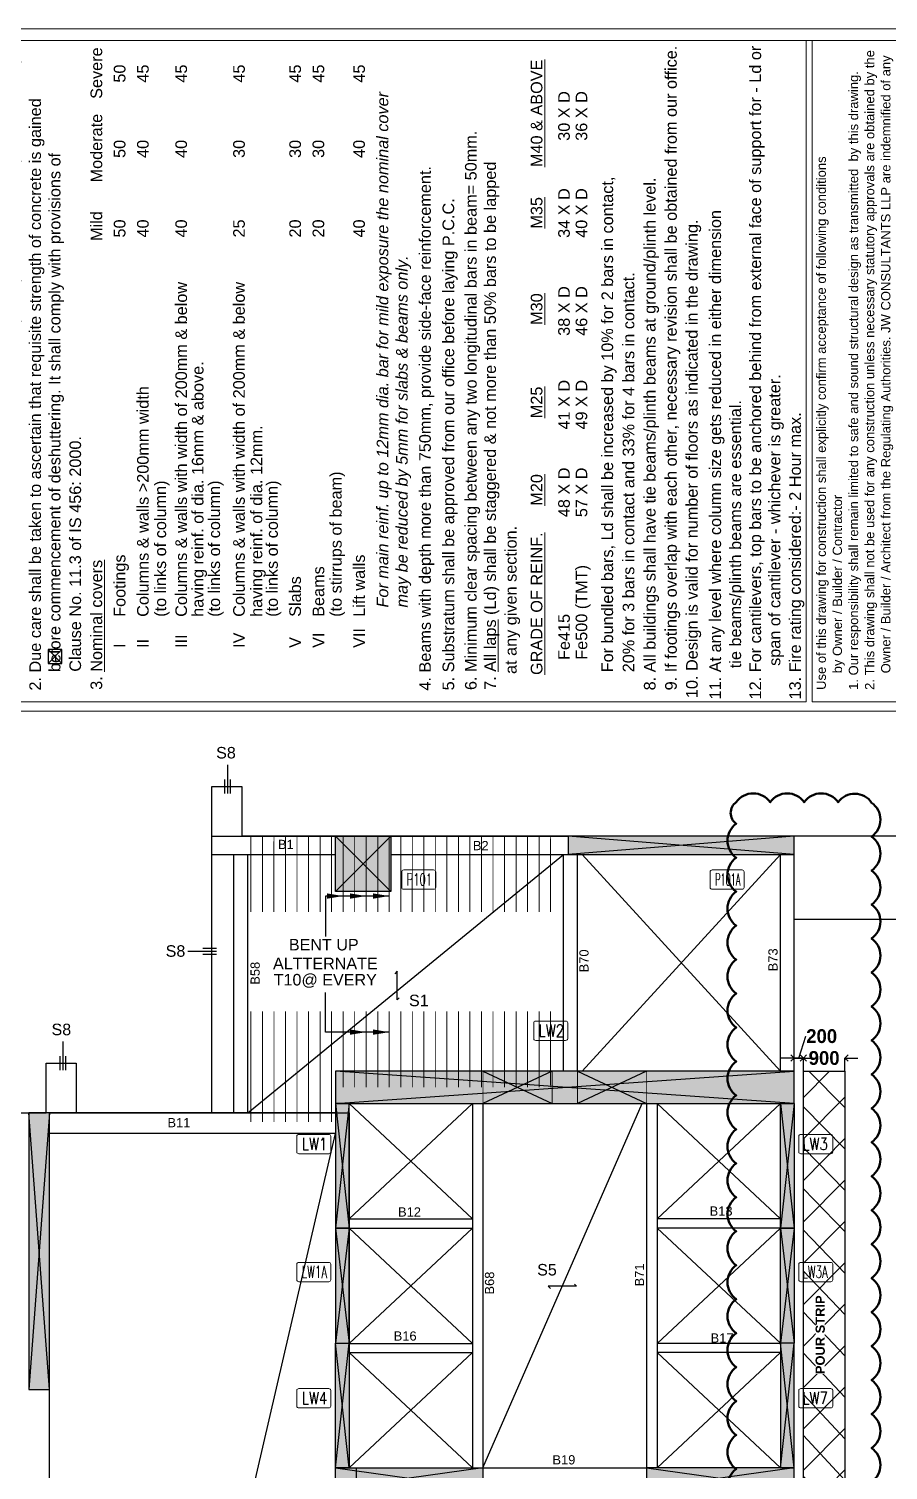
# Model space of a CAD drawing. Header units: millimetres. Extents: x 4072749 to 4289992, y -2929799 to -2870333.
# Drawn here: x 4147389 to 4166027, y -2901649 to -2870398 of the extents above; entities that cross this region are included whole.
import ezdxf
from ezdxf.enums import TextEntityAlignment as Align

# ---------------------------------------------------------------- set-up
doc = ezdxf.new("R2010")
doc.units = ezdxf.units.MM
doc.header["$MEASUREMENT"] = 0
doc.header["$PDMODE"] = 3
doc.layers.get('DEFPOINTS').update_dxf_attribs({"lineweight": 5})
for name, color, linetype in [('JW_  BAR', 221, 'Continuous'), ('JW_  BEAM', 4, 'Continuous'), ('JW_  COL', 221, 'Continuous'), ('JW_  COLFILL', 25, 'Continuous'), ('JW_  DUCT', 41, 'Continuous'), ('JW_  SLAB', 3, 'Continuous'), ('JW_  SLAB MARK', 3, 'Continuous'), ('JW_  SLAB NO', 1, 'Continuous'), ('JW_ BEAM NO', 42, 'Continuous'), ('JW_ SLAB MARK', 3, 'Continuous'), ('PT BAND BEAM NO', 7, 'Continuous'), ('STR PT SLAB BOT MESH', 7, 'Continuous')]:
    doc.layers.add(name, color=color, linetype=linetype)
for name, color, linetype, lineweight in [('JW_  TEMPLATE', 7, 'Continuous', 0), ('JW_ CNO', 255, 'Continuous', 0), ('POUR STRIP', 226, 'Continuous', 30), ('PT BEAM', 190, 'Continuous', 5), ('PT TOP EXT STEEL DIM Y DIR', 7, 'Continuous', 5)]:
    doc.layers.add(name, color=color, linetype=linetype, lineweight=lineweight)
doc.styles.add('ITA', font='simplex.shx')
doc.styles.add('new1', font='micross.ttf', dxfattribs={"height": 200})
doc.styles.add('new3', font='micross.ttf', dxfattribs={"height": 500})
doc.styles.add('NEWIL', font='GOTHICB.TTF', dxfattribs={"height": 300})
doc.styles.add('SC-BBS1', font='sanss___.ttf')
doc.styles.add('service block$0$_ACM-ROMANS', font='simplex.shx', dxfattribs={"width": 0.85})
doc.dimstyles.new('NEWIL', dxfattribs={"dimtxt": 300, "dimasz": 140, "dimexe": 0.1, "dimexo": 0.001, "dimgap": 0.02, "dimtad": 0, "dimdec": 0, "dimzin": 3, "dimdsep": 46, "dimtxsty": 'NEWIL', "dimblk": 'OPEN90', "dimcen": 0, "dimclrd": 256, "dimclrt": 256, "dimadec": 0, "dimazin": 0, "dimtfac": 1, "dimtdec": 0, "dimtofl": 0, "dimtmove": 0, "dimatfit": 3, "dimldrblk": 'OPEN90', "dimfxl": 1, "dimtolj": 1, "dimtzin": 0, "dimlwd": 25, "dimarcsym": 1})
doc.dimstyles.get("Standard").update_dxf_attribs({"dimtxt": 400, "dimasz": 350, "dimexe": 80, "dimexo": 70, "dimgap": 0.09, "dimtad": 0, "dimdec": 0, "dimzin": 0, "dimdsep": 46, "dimtxsty": 'service block$0$_ACM-ROMANS', "dimcen": 0.09, "dimclrd": 252, "dimclre": 252, "dimclrt": 7, "dimadec": 0, "dimazin": 0, "dimtfac": 1, "dimtdec": 0, "dimtofl": 0, "dimtmove": 0, "dimatfit": 3, "dimfxl": 1, "dimtolj": 1, "dimtzin": 0, "dimarcsym": 0})

# ---------------------------------------------------------------- blocks, each defined once
blk = doc.blocks.new('A$C7AA324D1')
at = {"layer": 'JW_ SLAB MARK'}
for p, q in [((378.12562139894, 0), (-1178.484409792756, 0)), ((378.12562139894, 164.5394158016715), (-373.4778657432472, 164.5394158016715)), ((378.12562139894, -149.5278345884871), (-373.4778657432472, -149.5278345884871))]:
    blk.add_line(p, q, dxfattribs=at)
blk = doc.blocks.new('A$C100E1CEC')
at = {"layer": 'JW_  SLAB MARK'}
blk.add_lwpolyline([(62.1073909047991, -374.8061130348359), (0, -443.0889057548482), (0, 443.0889057549649), (-76.91572563932277, 365.506074011093)], dxfattribs=at)
blk = doc.blocks.new('TT5')
at = {"layer": 'JW_  TEMPLATE'}
for p, q in [((170477.0086692404, -209299.752087085), (184819.2304762499, -209299.752087085)), ((170477.0086692404, -210304.3733448675), (170477.0086692404, -209299.752087085)), ((170477.0086692385, -209299.752087085), (184819.2304762478, -209299.752087085)), ((170477.0086692404, -227467.0021386966), (184819.2304762499, -227467.0021386966)), ((170477.0086692404, -235548.9257169423), (184819.2304762499, -235548.9257169423))]:
    blk.add_line(p, q, dxfattribs=at)
for points in [[(170477.0086692404, -209299.752087085), (184819.2304762499, -209299.752087085), (184819.2304762499, -227467.0021386966), (170477.0086692404, -227467.0021386966)], [(170477.0086692404, -227592.926390253), (184819.2304762499, -227592.926390253), (184819.2304762499, -235396.6905682669), (170477.0086692404, -235396.6905682669)]]:
    blk.add_lwpolyline(points, close=True, dxfattribs=at)
at = {"layer": 'JW_  TEMPLATE', "ltscale": 0.5}
for s, height, style, p in [('%%UNOTES:', 378.2052089890955, 'new3', (171272.9411712277, -209800.1513517004)), ('1. Basic reference code:-IS456:2000, IS1893:2002(Part1), IS13920:1993(Reaffirm2002)', 252.1368059927563, 'new1', (170721.028370105, -210365.6844534104)), ('2. Due care shall be taken to ascertain that requisite strength of concrete is gained ', 252.1368059927563, 'new1', (170721.028370105, -210868.1508545595)), ('before commencement of deshuttering. It shall comply with provisions of ', 252.1368059927563, 'new1', (171123.54702185, -211290.6280778241)), ('Clause No. 11.3 of IS 456: 2000.', 252.1368059927563, 'new1', (171129.8602955351, -211737.9810241176)), ('3. %%UNominal covers', 252.1368059927563, 'new1', (170737.471461565, -212195.9743544407)), ('Mild', 252.1368059927563, 'new1', (180469.4693536102, -212195.9743544407)), ('Moderate', 252.1368059927563, 'new1', (181738.4578268426, -212195.9743544407)), ('Severe', 252.1368059927563, 'new1', (183550.7330789417, -212195.9743544407)), ('I', 252.1368059927563, 'new1', (171646.7288506869, -212700.247966425)), ('Footings', 252.1368059927563, 'new1', (172320.2925171678, -212700.247966425)), ('50', 252.1368059927563, 'new1', (180544.4149000757, -212700.247966425)), ('50', 252.1368059927563, 'new1', (182269.7180219065, -212700.247966425)), ('50', 252.1368059927563, 'new1', (183902.661152709, -212700.247966425)), ('II', 252.1368059927563, 'new1', (171646.7288506869, -213204.5215784116)), ('Columns & walls >200mm width', 252.1368059927563, 'new1', (172320.2925171678, -213204.5215784116)), ('40', 252.1368059927563, 'new1', (180544.4149000757, -213204.5215784116)), ('40', 252.1368059927563, 'new1', (182269.7180219065, -213204.5215784116)), ('45', 252.1368059927563, 'new1', (183902.661152709, -213204.5215784116)), ('(to links of column)', 252.1368059927563, 'new1', (172320.2925171678, -213582.7267873998)), ('III', 252.1368059927563, 'new1', (171646.7288506869, -214035.4867485845)), ('Columns & walls with width of 200mm & below', 252.1368059927563, 'new1', (172320.2925171678, -214035.4867485845)), ('40', 252.1368059927563, 'new1', (180544.4149000757, -214035.4867485845)), ('40', 252.1368059927563, 'new1', (182269.7180219065, -214035.4867485845)), ('45', 252.1368059927563, 'new1', (183902.661152709, -214035.4867485845)), ('having reinf. of dia. 16mm & above.', 252.1368059927563, 'new1', (172320.2925171678, -214393.3280555172)), ('(to links of column)', 252.1368059927563, 'new1', (172320.2925171678, -214752.0636464514)), ('IV', 252.1368059927563, 'new1', (171646.7288506869, -215289.1970346612)), ('Columns & walls with width of 200mm & below', 252.1368059927563, 'new1', (172320.2925171678, -215289.1970346612)), ('25', 252.1368059927563, 'new1', (180544.4149000757, -215289.1970346612)), ('30', 252.1368059927563, 'new1', (182269.7180219065, -215289.1970346612)), ('45', 252.1368059927563, 'new1', (183902.661152709, -215289.1970346612)), ('having reinf. of dia. 12mm.', 252.1368059927563, 'new1', (172320.2925171678, -215667.4022436499)), ('(to links of column)', 252.1368059927563, 'new1', (172320.2925171678, -216005.7739325282)), ('V', 252.1368059927563, 'new1', (171646.7288506869, -216507.122343886)), ('Slabs', 252.1368059927563, 'new1', (172320.2925171678, -216507.122343886)), ('20', 252.1368059927563, 'new1', (180544.4149000757, -216507.122343886)), ('30', 252.1368059927563, 'new1', (182269.7180219065, -216507.122343886)), ('45', 252.1368059927563, 'new1', (183902.661152709, -216507.122343886)), ('VI', 252.1368059927563, 'new1', (171646.7288506869, -217011.3959558722)), ('Beams', 252.1368059927563, 'new1', (172320.2925171678, -217011.3959558722)), ('20', 252.1368059927563, 'new1', (180544.4149000757, -217011.3959558722)), ('30', 252.1368059927563, 'new1', (182269.7180219065, -217011.3959558722)), ('45', 252.1368059927563, 'new1', (183902.661152709, -217011.3959558722)), ('(to stirrups of beam)', 252.1368059927563, 'new1', (172320.2925171678, -217389.6011648611)), ('VII', 252.1368059927563, 'new1', (171646.7288506869, -217893.8747768472)), ('Lift walls', 252.1368059927563, 'new1', (172320.2925171678, -217893.8747768472)), ('40', 252.1368059927563, 'new1', (180544.4149000757, -217893.8747768472)), ('40', 252.1368059927563, 'new1', (182269.7180219065, -217893.8747768472)), ('45', 252.1368059927563, 'new1', (183902.661152709, -217893.8747768472)), ('4. Beams with depth more than 750mm, provide side-face reinforcement. ', 252.1368059927563, 'new1', (170721.028370105, -219324.0393566499)), (' 5. Substratum shall be approved from our office before laying P.C.C.', 252.1368059927563, 'new1', (170627.9943404403, -219830.5899632757)), (' 6. Minimum clear spacing between any two longitudinal bars in beam= 50mm.', 252.1368059927563, 'new1', (170635.0692042627, -220317.171240919)), ('7. %%UAll laps%%U (Ld) shall be staggered & not more than 50%%% bars to be lapped ', 252.1368059927564, 'new1', (170736.6675354592, -220736.6370737986)), ('at any given section.', 252.1368059927564, 'new1', (171080.7798106177, -221184.6682291679)), ('%%UGRADE OF REINF.', 252.1368059869661, 'new1', (171059.5876857981, -221744.113147182)), ('%%UM20', 252.1368059869661, 'new1', (174729.4115498597, -221744.113147182)), ('%%UM25', 252.1368059869656, 'new1', (176626.8361305909, -221744.113147182)), ('%%UM30', 252.1368059869574, 'new1', (178649.5498607704, -221744.113147182)), ('%%UM35', 252.1368059869577, 'new1', (180736.7200583115, -221744.113147182)), ('%%UM40 & ABOVE', 252.1368059869577, 'new1', (182072.5458542882, -221744.113147182)), ('Fe415', 252.1368059869562, 'new1', (171384.8133055622, -222338.6334831465)), ('48 X D', 252.1368059869622, 'new1', (174480.8813685272, -222338.6334831465)), ('41 X D', 252.1368059869566, 'new1', (176381.1403440614, -222338.6334831465)), ('38 X D', 252.1368059869574, 'new1', (178412.9681202984, -222338.6334831465)), ('34 X D', 252.1368059927563, 'new1', (180537.0162572432, -222338.6334831465)), ('30 X D', 252.1368059927563, 'new1', (182641.4920414456, -222338.6334831465)), ('Fe500 (TMT)', 252.1368059869562, 'new1', (171389.5776822148, -222716.9931722289)), ('57 X D', 252.1368059869622, 'new1', (174480.8813685272, -222716.9931722289)), ('49 X D', 252.1368059869566, 'new1', (176381.1403440614, -222716.9931722289)), ('46 X D', 252.1368059869574, 'new1', (178412.9681202984, -222716.9931722289)), ('40 X D', 252.1368059869608, 'new1', (180537.0162572432, -222716.9931722289)), ('36 X D', 252.1368059869608, 'new1', (182641.4920414456, -222716.9931722289)), ('    For bundled bars, Ld shall be increased by 10%%% for 2 bars in contact, ', 252.1368059927563, 'new1', (170725.8816743805, -223277.5742523104)), ('    20%%% for 3 bars in contact and 33%%% for 4 bars in contact.', 252.1368059927563, 'new1', (170725.8816743805, -223737.5856853752)), ('8. All buildings shall have tie beams/plinth beams at ground/plinth level. ', 252.1368059927563, 'new1', (170725.8816743805, -224197.5971184402)), ('9. If footings overlap with each other, necessary revision shall be obtained from our office.', 252.1368059927563, 'new1', (170725.8816743805, -224657.6085515052)), ('10. Design is valid for number of floors as indicated in the drawing.', 252.1368059927563, 'new1', (170558.41183212, -225112.3670099477)), ('11. At any level where column size gets reduced in either dimension', 252.1368059927563, 'new1', (170529.7427141294, -225618.8861233122)), (' tie beams/plinth beams are essential.', 252.1368059927563, 'new1', (171108.541170994, -226053.3770151401)), ('12. For cantilevers, top bars to be anchored behind from external face of support for - Ld or ', 252.1368059927563, 'new1', (170529.7427141294, -226487.2372999263)), ('span of cantilever - whichever is greater.', 252.1368059927563, 'new1', (171256.3414584566, -226904.9353407)), ('13. Fire rating considered:- 2 Hour max.', 252.1368059927563, 'new1', (170529.7427141294, -227349.3778118828)), ('Use of this drawing for construction shall explicitly confirm acceptance of following conditions ', 201.8689316780669, 'new1', (170736.111462781, -227892.014855622)), ('by Owner / Builder / Contractor', 201.8689316780669, 'new1', (171094.9110153005, -228242.0148556221)), ('1. Our responsibility shall remain limited to safe and sound structural design as transmitted  by this drawing.', 201.8689316780669, 'new1', (170736.111462781, -228592.0148556221)), ('2. This drawing shall not be used for any construction unless necessary statutory approvals are obtained by the', 201.8689316780669, 'new1', (170736.111462781, -228942.0148556221)), ('Owner / Builder / Architect from the Regulating Authorities. JW CONSULTANTS LLP are indemnified of any', 201.8689316780669, 'new1', (171094.9110153005, -229292.0148556222)), ('legal consequences in case of unauthorised construction. ', 201.8689316780669, 'new1', (171094.9110153005, -229642.0148556221)), ('3. We shall not remain responsible for - ', 201.8689316780669, 'new1', (170736.111462781, -229992.0148556221)), ('a)', 201.8689316780669, 'new1', (171121.7516702474, -230342.0148556221)), ('Safety of old structure during demolition.', 201.8689316780669, 'new1', (171434.8608134538, -230342.0148556221)), ('b)', 201.8689316780669, 'new1', (171121.7516702474, -230692.0148556221)), ('Safety of any adjoining building /persons staying in adjoining building/persons ', 201.8689316780669, 'new1', (171434.8608134538, -230692.0148556221)), ('and properties on adjoining roads.', 201.8689316780669, 'new1', (171434.8608134538, -231042.0148556221)), ('c)', 201.8689316780669, 'new1', (171121.7516702474, -231369.0779975464)), ('Safety of construction worker/any personnel at work site during construction', 201.8689316780669, 'new1', (171434.8608134538, -231392.0148556221)), ('d)', 201.8689316780669, 'new1', (171121.7516702474, -231723.7014276364)), ('Correctness/safety of any temporary structure, scaffolding, shuttering, centering erected at site and ', 201.8689316780669, 'new1', (171434.8608134538, -231742.0148556221)), ('any injury to any personnel arising out of any accidents.', 201.8689316780669, 'new1', (171434.8608134538, -232092.0148556221)), ('e)', 201.8689316780669, 'new1', (171121.7516702474, -232420.1582239399)), ('Accidents occurring due to premature deshuttering, faulty / substandard construction material or ', 201.8689316780669, 'new1', (171434.8608134538, -232442.0148556221)), ('workmanship / faulty construction procedure.', 201.8689316780669, 'new1', (171434.8608134538, -232792.0148556221)), ('f)', 201.8689316780669, 'new1', (171182.3390476862, -233142.0148556221)), ('Any accident occurring due to construction of elements of buildings not designed by us.', 201.8689316780669, 'new1', (171439.2234570824, -233142.0148556221)), ('4. Supervision if specifically asked for will be provided to the extent of verification of reinforcement on site ', 201.8689316780669, 'new1', (170736.111462781, -233492.0148556221)), ('but responsibility regarding correct & sound construction shall solely rest with contractor/ builder / owner.', 201.8689316780669, 'new1', (171094.9110153005, -233842.014855622)), ('5. All structural concrete should be weigh batched, machine mixed and mechanically vibrated.', 201.8689316780669, 'new1', (170736.111462781, -234192.0148556221)), ("6. Any discrepancy between our drawing & Architects' drawing shall be brought to our notice before construction.", 201.8689316780669, 'new1', (170736.111462781, -234542.014855622)), ('7. This drawing is property of JW CONSULTANTS LLP and shall not be reproduced or used ', 201.8689316780669, 'new1', (170736.111462781, -234892.0148556221)), ('without explicit permission of this office.', 201.8689316780669, 'new1', (171094.9110153005, -235242.0148556221))]:
    blk.add_text(s, height=height, dxfattribs=dict(at, style=style)).set_placement(p)
at = {"layer": 'JW_  TEMPLATE', "insert": (172521.7662524309, -218149.1156308386), "char_height": 252.1599357042395, "width": 11226.62803885636, "attachment_point": 1, "style": 'new1'}
blk.add_mtext('{\\fMicrosoft Sans Serif|b0|i1|c0|p34;For main reinf. up to 12mm dia. bar for mild exposure the nominal cover\\Pmay be reduced by 5mm for slabs & beams only.}', dxfattribs=at)
blk = doc.blocks.new('TT3')
at = {"layer": 'JW_  TEMPLATE'}
blk.add_line((170276.08441768, -196251.1183574148), (170276.08441768, -255152.6094966563), dxfattribs=at)
blk.add_blockref('TT5', (0, 0), dxfattribs=at)
blk = doc.blocks.new('00 JW_  COL')
at = {"layer": 'JW_  COL'}
for p, q in [((0, 1), (1, 0)), ((0, 0), (1, 1))]:
    blk.add_line(p, q, dxfattribs=at)
blk.add_lwpolyline([(0, 0), (1, 0), (1, 1), (0, 1)], close=True, dxfattribs=at)
at = {"layer": 'JW_  COLFILL'}
blk.add_trace([(1, 1), (0, 1), (1, 0), (0, 0)], dxfattribs=at)
blk = doc.blocks.new('Co')
at = {"const_width": 0.75}
blk.add_lwpolyline([(-12.57264648434829, -7.168791121484557), (-12.57264648434829, 6.586867149988848, -0.4142135623730951), (-11.0726464843483, 8.086867149988848), (10.51336620979646, 8.086867149988848, -0.4142135623730951), (12.01336620979646, 6.586867149988848), (12.01336620979646, -7.168791121484333, -0.4142135623730951), (10.51336620979646, -8.668791121484333), (-11.0726464843483, -8.668791121484333, -0.4142135623730951)], format="xyb", close=True, dxfattribs=at)
at = {"style": 'ITA', "width": 0.6141413779532503}
blk.add_attdef('COL', text='', height=10.5, rotation=0.6380426177420724, dxfattribs=at).set_placement((-9.934659994843967, -5.506866508021403), (8.48843896730341, -5.301699420482576), align=Align.FIT)
blk = doc.blocks.new('_Open90')
at = {"color": 0, "linetype": 'ByBlock', "lineweight": -2}
for p, q in [((0, 0), (-1, 0)), ((-0.5, 0.5), (0, 0)), ((0, 0), (-0.5, -0.5))]:
    blk.add_line(p, q, dxfattribs=at)
blk = doc.blocks.new('*D165')
at = {"lineweight": 25, "transparency": 16777216}
for p, q in [((4164048.214708298, -2892714.394411676), (4163908.214708298, -2892714.394411676)), ((4165228.214708298, -2892714.394411676), (4165368.214708298, -2892714.394411676))]:
    blk.add_line(p, q, dxfattribs=at)
at = {"color": 0, "lineweight": -2, "transparency": 16777216}
for p, q in [((4164188.214708298, -2892999.02816373), (4164188.214708298, -2892714.294411676)), ((4165088.214708298, -2892999.029321759), (4165088.214708298, -2892714.294411676))]:
    blk.add_line(p, q, dxfattribs=at)
at = {"layer": 'DEFPOINTS', "color": 0, "transparency": 16777216}
for p in [(4164188.214708298, -2892714.394411676), (4164188.214708298, -2892999.02916373), (4165088.214708298, -2892999.030321759)]:
    blk.add_point(p, dxfattribs=at)
at = {"lineweight": 25, "transparency": 16777216, "xscale": 140, "yscale": 140, "zscale": 140}
blk.add_blockref('_Open90', (4164188.214708298, -2892714.394411676), dxfattribs=at)
at = {"lineweight": 25, "transparency": 16777216, "xscale": 140, "yscale": 140, "zscale": 140, "rotation": 180}
blk.add_blockref('_Open90', (4165088.214708298, -2892714.394411676), dxfattribs=at)
at = {"transparency": 16777216, "insert": (4164638.214708298, -2892714.394411676), "char_height": 300, "attachment_point": 5, "style": 'NEWIL'}
blk.add_mtext('\\A1;900', dxfattribs=at)
blk = doc.blocks.new('*D110')
at = {"layer": 'DEFPOINTS', "color": 0, "linetype": 'Continuous', "transparency": 16777216}
for p in [(4164188.214708298, -2892714.394411676), (4163988.214708298, -2892998.953764453), (4164188.214708298, -2892998.953764453)]:
    blk.add_point(p, dxfattribs=at)
at = {"layer": 'PT TOP EXT STEEL DIM Y DIR', "linetype": 'Continuous', "lineweight": 25, "transparency": 16777216}
for p, q in [((4164088.214708298, -2892714.394411676), (4164244.075283332, -2892240.03500714)), ((4164244.075283332, -2892240.03500714), (4164244.115283332, -2892240.03500714)), ((4163848.214708298, -2892714.394411676), (4163708.214708298, -2892714.394411676)), ((4163988.214708298, -2892714.394411676), (4164188.214708298, -2892714.394411676)), ((4164328.214708298, -2892714.394411676), (4164468.214708298, -2892714.394411676))]:
    blk.add_line(p, q, dxfattribs=at)
at = {"layer": 'PT TOP EXT STEEL DIM Y DIR', "color": 0, "linetype": 'Continuous', "lineweight": -2, "transparency": 16777216}
for p, q in [((4163988.214708298, -2892998.952764453), (4163988.214708298, -2892714.294411676)), ((4164188.214708298, -2892998.952764453), (4164188.214708298, -2892714.294411676))]:
    blk.add_line(p, q, dxfattribs=at)
at = {"layer": 'PT TOP EXT STEEL DIM Y DIR', "linetype": 'Continuous', "lineweight": 25, "transparency": 16777216, "xscale": 140, "yscale": 140, "zscale": 140}
blk.add_blockref('_Open90', (4163988.214708298, -2892714.394411676), dxfattribs=at)
at = {"layer": 'PT TOP EXT STEEL DIM Y DIR', "linetype": 'Continuous', "lineweight": 25, "transparency": 16777216, "xscale": 140, "yscale": 140, "zscale": 140, "rotation": 180}
blk.add_blockref('_Open90', (4164188.214708298, -2892714.394411676), dxfattribs=at)
at = {"layer": 'PT TOP EXT STEEL DIM Y DIR', "linetype": 'Continuous', "lineweight": -3, "transparency": 16777216, "insert": (4164584.719919634, -2892240.03500714), "char_height": 300, "attachment_point": 5, "style": 'NEWIL'}
blk.add_mtext('\\A1;200', dxfattribs=at)

msp = doc.modelspace()

# ---------------------------------------------------------------- hatches: boundary and pattern name
at = {"layer": 'POUR STRIP', "lineweight": -3}
h = msp.add_hatch(dxfattribs=at)
h.set_pattern_fill('ANSI37', color=226, scale=200, style=0)
h.set_pattern_definition([(45, (-265170448.1987225, -2338983835.147085), (-449.0128060534576, 449.0128060534577), []), (135, (-265170448.1987225, -2338983835.147085), (-449.0128060534577, -449.0128060534576), [])])
h.paths.add_polyline_path([(4164188.214708298, -2916348.954593997), (4165088.214708298, -2916348.954593997), (4165088.214708298, -2892998.953764453), (4164188.214708298, -2892998.953764453)])

# ---------------------------------------------------------------- linework, layer by layer
at = {"layer": 'JW_  BAR', "const_width": 20, "elevation": -1.006805058943358e-10}
for points in [[(4152205.080137492, -2887898.724962981), (4152205.205972155, -2889548.181912041)], [(4152455.213682408, -2887898.705880659), (4152455.339517071, -2889548.162829718)], [(4152705.473063442, -2887898.705880659), (4152705.34722878, -2889548.162829718)], [(4152955.473063442, -2887898.705880659), (4152955.34722878, -2889548.162829718)], [(4153205.473063442, -2887898.705880659), (4153205.347228779, -2889548.162829718)], [(4153455.253337077, -2887898.629589093), (4153455.379171739, -2889548.086538153)], [(4153705.386881993, -2887898.610506771), (4153705.512716656, -2889548.06745583)], [(4153955.646263027, -2887898.610506771), (4153955.520428365, -2889548.06745583)], [(4154205.646263027, -2887898.610506771), (4154205.520428365, -2889548.06745583)], [(4154455.646263027, -2887898.610506771), (4154455.520428364, -2889548.06745583)], [(4154705.426536662, -2887898.534215205), (4154705.552371324, -2889547.991164265)], [(4154955.560081578, -2887898.515132882), (4154955.68591624, -2889547.972081942)], [(4155205.819462611, -2887898.515132882), (4155205.69362795, -2889547.972081942)], [(4155455.819462611, -2887898.515132882), (4155455.69362795, -2889547.972081942)], [(4155705.819462611, -2887898.515132882), (4155705.693627949, -2889547.972081942)], [(4155955.599736246, -2887898.438841317), (4155955.725570909, -2889547.895790376)], [(4156205.733281163, -2887898.419758994), (4156205.859115825, -2889547.876708054)], [(4156455.992662196, -2887898.419758994), (4156455.866827535, -2889547.876708054)], [(4156705.992662196, -2887898.419758994), (4156705.866827535, -2889547.876708054)], [(4156955.992662196, -2887898.419758994), (4156955.866827534, -2889547.876708054)], [(4157205.772935831, -2887898.343467429), (4157205.898770493, -2889547.800416488)], [(4157456.032316864, -2887898.343467429), (4157455.906482203, -2889547.800416488)], [(4157706.032316864, -2887898.343467429), (4157705.906482203, -2889547.800416488)], [(4157956.032316864, -2887898.343467429), (4157955.906482202, -2889547.800416488)], [(4158206.032316864, -2887898.343467429), (4158205.906482203, -2889547.800416488)], [(4158456.03231541, -2887898.362539563), (4158455.906482204, -2889547.800416488)], [(4158706.03231541, -2887898.362539563), (4158705.906482204, -2889547.800416488)], [(4152205.516527965, -2894098.331941011), (4152205.699606518, -2891698.514706116)], [(4152455.890394563, -2894098.302885733), (4152455.707318228, -2891698.514706116)], [(4152705.89039235, -2894098.273873841), (4152705.707318228, -2891698.514706116)], [(4152955.890390137, -2894098.24486195), (4152955.707318227, -2891698.514706116)], [(4153205.556197307, -2894098.21588884), (4153205.739237905, -2891698.89616395)], [(4153455.929987996, -2894098.186833571), (4153455.746949615, -2891698.89616395)], [(4153705.929985782, -2894098.157821679), (4153705.746949615, -2891698.89616395)], [(4153955.929983569, -2894098.128809788), (4153955.746949614, -2891698.89616395)], [(4154205.653180046, -2893348.124238314), (4154205.779014708, -2891698.667289254)], [(4154455.912561079, -2893348.124238314), (4154455.786726418, -2891698.667289254)], [(4154705.912561079, -2893348.124238314), (4154705.786726418, -2891698.667289254)], [(4154955.912561079, -2893348.124238314), (4154955.786726417, -2891698.667289254)], [(4155205.692834714, -2893348.200529878), (4155205.818669377, -2891698.743580819)], [(4155455.952215748, -2893348.200529878), (4155455.826381086, -2891698.743580819)], [(4155705.952215748, -2893348.200529878), (4155705.826381086, -2891698.743580819)], [(4155955.952215748, -2893348.200529878), (4155955.826381085, -2891698.743580819)], [(4156205.732489383, -2893348.276821444), (4156205.858324045, -2891698.819872384)], [(4156455.991870416, -2893348.276821444), (4156455.866035755, -2891698.819872384)], [(4156705.991870416, -2893348.276821444), (4156705.866035755, -2891698.819872384)], [(4156955.991870416, -2893348.276821444), (4156955.866035754, -2891698.819872384)], [(4157205.772144051, -2893348.353113009), (4157205.897978714, -2891698.89616395)], [(4157456.031525085, -2893348.353113009), (4157455.905690423, -2891698.89616395)], [(4157706.031525085, -2893348.353113009), (4157705.905690423, -2891698.89616395)], [(4157956.031525085, -2893348.353113009), (4157955.905690422, -2891698.89616395)], [(4158206.031525085, -2893348.353113009), (4158205.905690423, -2891698.89616395)], [(4158456.03152363, -2893348.334040875), (4158455.905690424, -2891698.89616395)], [(4158706.03152363, -2893348.334040875), (4158705.905690424, -2891698.89616395)]]:
    msp.add_lwpolyline(points, dxfattribs=at)
at = {"layer": 'JW_  BEAM'}
for p, q in [((4151358.214707403, -2887898.999309077), (4154038.538277278, -2887898.999309077)), ((4155238.591283073, -2887898.999309076), (4159088.538301716, -2887898.999309077)), ((4151358.214707403, -2888298.999309077), (4154038.538277278, -2888298.999309077)), ((4151838.538310219, -2893899.880050355), (4151838.53831022, -2888298.999309077)), ((4152138.538310219, -2893899.880050355), (4152138.538310219, -2888298.999309077)), ((4155238.591283073, -2888298.999309076), (4159088.538301716, -2888298.999309077)), ((4158988.455421778, -2892998.999995759), (4158988.455421778, -2888299.001415232)), ((4159288.455421776, -2892998.998781626), (4159288.455421775, -2888299.0002011)), ((4163688.538278711, -2892998.999995759), (4163688.538278711, -2888299.001415232)), ((4163988.538278709, -2892998.998781626), (4163988.538278708, -2888299.0002011)), ((4157008.153225232, -2893699.896062135), (4157008.153225232, -2901599.302725905)), ((4157238.153225232, -2893699.896062135), (4157238.153225232, -2901599.302725905)), ((4160788.455429979, -2893699.896039019), (4160788.455429979, -2901599.302702789)), ((4161018.455429981, -2893699.896039019), (4161018.455429981, -2901599.302702789)), ((4154038.538277278, -2893899.880050355), (4147838.414008296, -2893899.880050355)), ((4154038.538277278, -2894349.880050355), (4147838.414008296, -2894349.880050355)), ((4154338.455242949, -2896198.999813532), (4157008.153270387, -2896198.999802836)), ((4163688.455551722, -2896198.999790417), (4161018.455384825, -2896198.99977972)), ((4154338.455242949, -2896398.999813532), (4157008.153270387, -2896398.999802837)), ((4163688.455551722, -2896398.999790417), (4161018.455384825, -2896398.999779721)), ((4154338.455174474, -2898898.999350339), (4157008.153201913, -2898898.999339642)), ((4154338.455174474, -2899098.999350339), (4157008.153201913, -2899098.999339643)), ((4163688.455620195, -2898898.999327223), (4161018.455453299, -2898898.999316527)), ((4163688.455620195, -2899098.999327223), (4161018.455453299, -2899098.999316527)), ((4147838.458262318, -2904798.977960948), (4147838.604332678, -2899898.986029911)), ((4157238.538277278, -2901598.999633651), (4160788.840482026, -2901599.303034918))]:
    msp.add_line(p, q, dxfattribs=at)
at = {"layer": 'JW_  COL', "color": 2}
for p, q in [((4157238.448280491, -2892999.182457286), (4158738.448280491, -2893699.042017072)), ((4158738.145849475, -2892999.183151547), (4157238.448280491, -2893698.900188338)), ((4159288.60023985, -2892999.253371654), (4160788.60023985, -2893699.11293144)), ((4160788.297808834, -2892999.254065914), (4159288.60023985, -2893698.971102706))]:
    msp.add_line(p, q, dxfattribs=at)
at = {"layer": 'JW_  COL', "color": 2, "const_width": 20}
for points in [[(4157238.448280491, -2892999.042017072), (4158738.145849475, -2892999.042017072), (4158738.145849475, -2893699.041322812), (4157238.448280491, -2893699.041322812)], [(4159288.60023985, -2892999.11293144), (4160788.297808834, -2892999.11293144), (4160788.297808834, -2893699.112237179), (4159288.60023985, -2893699.112237179)]]:
    msp.add_lwpolyline(points, close=True, dxfattribs=at)
at = {"layer": 'JW_  DUCT'}
for p, q in [((4147805.25676502, -2884158.066430253, 5765.100000000029), (4148105.25676502, -2883858.066430253, 5765.100000000029)), ((4148105.25676502, -2884158.066430253, 5765.100000000029), (4147805.25676502, -2883858.066430253, 5765.100000000029)), ((4147805.25676502, -2884158.066430253, 5765.100000000029), (4148105.25676502, -2883858.066430253, 5765.100000000029)), ((4148105.25676502, -2884158.066430253, 5765.100000000029), (4147805.25676502, -2883858.066430253, 5765.100000000029)), ((4159388.455421773, -2888299.0002011), (4163688.455397418, -2892998.999995759)), ((4159388.455421774, -2892998.998781626), (4163688.507240728, -2888299.0002011)), ((4157008.153225232, -2893699.896062135), (4154338.455242949, -2896198.999813532)), ((4154338.455421773, -2893698.999995759), (4157008.153225232, -2896198.999995759)), ((4161018.455429981, -2896198.99977972), (4163688.455589748, -2893698.999995759)), ((4161018.455429981, -2893699.896039019), (4163688.455551722, -2896199.000120709)), ((4154338.427124429, -2898899.027204743), (4157008.153225232, -2896398.999802837)), ((4154338.455421773, -2896399.000756068), (4157008.153225232, -2898898.999995759)), ((4161018.455429981, -2898898.999995759), (4163688.618160938, -2896398.999790417)), ((4161018.455429981, -2896398.999995759), (4163688.590374993, -2898898.860860693)), ((4154338.455421773, -2899098.999995759), (4157008.153225232, -2901598.999301498)), ((4157008.153225232, -2899098.999995759), (4154338.455397335, -2901599.000019257)), ((4161018.455429981, -2899098.999316527), (4163688.455421773, -2901598.875364738)), ((4161018.455429981, -2901598.999301498), (4163688.455421773, -2899098.999995759))]:
    msp.add_line(p, q, dxfattribs=at)
at = {"layer": 'JW_  DUCT', "elevation": 5765.099999999872}
msp.add_lwpolyline([(4147805.25676502, -2884158.066430253), (4148105.25676502, -2884158.066430253), (4148105.25676502, -2883858.066430253), (4147805.25676502, -2883858.066430253)], close=True, dxfattribs=at)
msp.add_lwpolyline([(4147805.25676502, -2884158.066430253), (4148105.25676502, -2884158.066430253), (4148105.25676502, -2883858.066430253), (4147805.25676502, -2883858.066430253)], close=True, dxfattribs=at)
at = {"layer": 'JW_  SLAB'}
for p, q in [((4152138.538310219, -2893899.880050355), (4158988.455421776, -2888300.005617027)), ((4157238.153225232, -2901598.999032894), (4160688.455509383, -2893699.896039019)), ((4147838.712394766, -2921148.937909706), (4154038.538155535, -2894349.880050355))]:
    msp.add_line(p, q, dxfattribs=at)
msp.add_lwpolyline([(4094458.214666932, -2893898.89616395), (4147768.214707284, -2893898.896141539), (4147768.214707284, -2892823.896130572), (4148418.214707284, -2892823.896130095), (4148418.214707284, -2893898.89616395), (4151358.214707403, -2893898.89616395), (4151358.214707403, -2886823.89616395), (4152008.21470943, -2886823.89616395), (4152008.214705079, -2887898.89616395), (4183838.214708298, -2887898.89616395), (4183838.214708298, -2886823.896176825), (4184488.214706748, -2886823.896189699), (4184488.214755743, -2921448.89616395)], dxfattribs=at)
at = {"layer": 'JW_  TEMPLATE'}
for points in [[(4072749.499868047, -2870397.900057539), (4072749.499868047, -2929799.403855008), (4192186.247252548, -2929799.403855008), (4192186.247252548, -2870397.900057539)], [(4072999.506197161, -2870647.906386654), (4072999.506197161, -2929549.397525895), (4191936.240923435, -2929549.397525895), (4191936.240923435, -2870647.906386654)]]:
    msp.add_lwpolyline(points, close=True, dxfattribs=at)
at = {"layer": 'POUR STRIP', "color": 226, "lineweight": -3}
msp.add_lwpolyline([(4164188.214708298, -2892999.02916373), (4165088.214708298, -2892999.030321759), (4165088.214708298, -2916348.957378459), (4164188.214708298, -2916348.954593997)], close=True, dxfattribs=at)
at = {"layer": 'PT BAND BEAM NO'}
msp.add_lwpolyline([(4147838.090437884, -2893899.835033182), (4154338.214585124, -2893899.835033181), (4154338.214585124, -2901598.830355143), (4154488.516846322, -2901598.954291904), (4154488.516846322, -2907598.954291904), (4154038.653656961, -2907598.954291904), (4153238.081079272, -2907598.954528033), (4153238.028425093, -2916048.954527538), (4154268.465064087, -2916048.954386676), (4154268.465064088, -2921448.892567982), (4147838.388824355, -2921448.892892533), (4147838.388824355, -2893899.835033182)], dxfattribs=at)
at = {"layer": 'PT BEAM', "lineweight": 30}
for p, q in [((4163988.250909397, -2887898.765773236), (4184188.214755742, -2887898.755445227)), ((4163988.250909397, -2889698.765773236), (4184188.214755742, -2889698.755445227))]:
    msp.add_line(p, q, dxfattribs=at)

# ---------------------------------------------------------------- block references
at = {"layer": 'JW_  COL', "zscale": 1099.999999999854}
for p, xscale, yscale in [((4154038.59015335, -2887899.00020868), 1200, -1200), ((4163988.59015335, -2887899.00020868), -4900, -400)]:
    msp.add_blockref('00 JW_  COL', p, dxfattribs=dict(at, xscale=xscale, yscale=yscale))
at = {"layer": 'JW_  COL'}
for p, xscale, yscale, zscale, rotation in [((4163988.538309922, -2893699.000003339), -700, -9950, 299.9997228682041, 270), ((4154038.538155534, -2893698.999797997), -2700, -300, 2749.886601229548, 89.99999999999993), ((4163988.538464308, -2893698.999797997), 2700, -300, 2749.886601229548, 270), ((4147838.604332875, -2893898.999309078), 450, 6000, 300.1468970477582, 180), ((4154038.403332263, -2896398.860868273), -2500, -300, 2749.886601229548, 89.99999999999993), ((4163988.673287578, -2896398.860868273), 2500, -300, 2749.886601229548, 270), ((4154038.538155534, -2901598.875372317), 2700, -300, 2749.886601229548, 90), ((4163988.538464308, -2901598.875372317), -2700, -300, 2749.886601229548, 270), ((4157238.538277278, -2901598.999309078), 450, -3200, 299.9997228682041, 270), ((4160788.538342564, -2901598.999309078), -450, -3200, 299.9997228682041, 89.99999999999993)]:
    msp.add_blockref('00 JW_  COL', p, dxfattribs=dict(at, xscale=xscale, yscale=yscale, zscale=zscale, rotation=rotation))
at = {"layer": 'JW_  SLAB MARK'}
for name, p, xscale, yscale, zscale, rotation in [('A$C7AA324D1', (4151702.179999867, -2886823.89616416), -0.4, 0.4, 0.4, 90.0000000420502), ('A$C7AA324D1', (4151310.034215559, -2890399.785832722), -0.4, 0.4, 0.4, 180), ('A$C7AA324D1', (4148132.179992416, -2892823.896130305), -0.4, 0.4, 0.4, 90.0000000420502), ('A$C100E1CEC', (4158960.131746491, -2897656.710916531), 0.7000000000698492, 0.7000000000698492, 0.7000000000698492, 90)]:
    msp.add_blockref(name, p, dxfattribs=dict(at, xscale=xscale, yscale=yscale, zscale=zscale, rotation=rotation))
at = {"layer": 'JW_  SLAB MARK', "xscale": 0.7000000000698492, "yscale": 0.7000000000698492, "zscale": 0.7000000000698492}
msp.add_blockref('A$C100E1CEC', (4155381.059309247, -2891142.634672975), dxfattribs=at)
at = {"layer": 'JW_  TEMPLATE', "rotation": 90}
msp.add_blockref('TT3', (3936783.631426779, -3055467.136862904), dxfattribs=at)
at = {"layer": 'JW_ CNO'}
ref = msp.add_blockref('Co', (4155836.880523235, -2888837.736060105), dxfattribs=dict(at, xscale=-30, yscale=25, zscale=1159210))
ref.add_attrib('COL', 'P101', dxfattribs={"layer": '0', "height": 262.5049732237251, "rotation": 359.4682911028583, "style": 'ITA', "oblique": -0.2339283190061191, "width": 0.5742403088221821}).set_placement((4155582.227354211, -2888970.278545617), (4156134.920323078, -2888975.407722806), align=Align.FIT)
ref = msp.add_blockref('Co', (4162526.148656798, -2888837.736060105), dxfattribs=dict(at, xscale=-30, yscale=25, zscale=1159210))
ref.add_attrib('COL', 'P101A', dxfattribs={"layer": '0', "height": 262.5049732237251, "rotation": 359.4682911028618, "style": 'ITA', "oblique": -0.2339283190061191, "width": 0.4377871661347132}).set_placement((4162271.495487773, -2888970.278545617), (4162824.188456643, -2888975.407722806), align=Align.FIT)
ref = msp.add_blockref('Co', (4158698.641805161, -2892114.833040937), dxfattribs=dict(at, xscale=-30, yscale=25, zscale=1159210))
ref.add_attrib('COL', 'LW2', dxfattribs={"layer": '0', "height": 262.5049732237251, "rotation": 359.4682911028109, "style": 'ITA', "oblique": -0.2339283190061191, "width": 0.7494322674471673}).set_placement((4158443.988636138, -2892247.375526449), (4158996.681605006, -2892252.504703638), align=Align.FIT)
ref = msp.add_blockref('Co', (4153561.132757518, -2894572.197199329), dxfattribs=dict(at, xscale=-30, yscale=25, zscale=1159210))
ref.add_attrib('COL', 'LW1', dxfattribs={"layer": '0', "height": 262.5049732237251, "rotation": 359.4682911027161, "style": 'ITA', "oblique": -0.2339283190061191, "width": 0.7757281364830275}).set_placement((4153306.479588495, -2894704.739684841), (4153859.172557364, -2894709.868862031), align=Align.FIT)
ref = msp.add_blockref('Co', (4164465.943862323, -2894572.197199329), dxfattribs=dict(at, xscale=30, yscale=25, zscale=1159210))
ref.add_attrib('COL', 'LW3', dxfattribs={"layer": '0', "height": 262.5049732237251, "rotation": 0.5317088973312101, "style": 'ITA', "oblique": -0.2339283190061191, "width": 0.749432267450973}).set_placement((4164167.904062478, -2894709.868862031), (4164720.597031348, -2894704.73968484), align=Align.FIT)
ref = msp.add_blockref('Co', (4153561.132757518, -2897346.282976418), dxfattribs=dict(at, xscale=-30, yscale=25, zscale=1159210))
ref.add_attrib('COL', 'LW1A', dxfattribs={"layer": '0', "height": 262.5049732237251, "rotation": 359.4682911028127, "style": 'ITA', "oblique": -0.2339283190061191, "width": 0.5458827627102701}).set_placement((4153306.479588495, -2897478.82546193), (4153859.172557364, -2897483.954639119), align=Align.FIT)
ref = msp.add_blockref('Co', (4164465.943862323, -2897346.282976418), dxfattribs=dict(at, xscale=30, yscale=25, zscale=1159210))
ref.add_attrib('COL', 'LW3A', dxfattribs={"layer": '0', "height": 262.5049732237251, "rotation": 0.5317088973312101, "style": 'ITA', "oblique": -0.2339283190061191, "width": 0.5458827627112027}).set_placement((4164167.904062478, -2897483.954639119), (4164720.597031348, -2897478.825461929), align=Align.FIT)
ref = msp.add_blockref('Co', (4153561.132757518, -2900081.791550903), dxfattribs=dict(at, xscale=-30, yscale=25, zscale=1159210))
ref.add_attrib('COL', 'LW4', dxfattribs={"layer": '0', "height": 262.5049732237251, "rotation": 359.4682911028127, "style": 'ITA', "oblique": -0.2339283190061191, "width": 0.7369417296588644}).set_placement((4153306.479588495, -2900214.334036415), (4153859.172557364, -2900219.463213604), align=Align.FIT)
ref = msp.add_blockref('Co', (4164465.943862323, -2900081.791550903), dxfattribs=dict(at, xscale=30, yscale=25, zscale=1159210))
ref.add_attrib('COL', 'LW7', dxfattribs={"layer": '0', "height": 262.5049732237251, "rotation": 0.5317088972829408, "style": 'ITA', "oblique": -0.2339283190061191, "width": 0.7494322674509669}).set_placement((4164167.904062478, -2900219.463213604), (4164720.597031348, -2900214.334036414), align=Align.FIT)

# ---------------------------------------------------------------- texts
at = {"layer": 'JW_  SLAB NO', "style": 'SC-BBS1'}
for s, p in [('S8', (4151450.254075656, -2886218.333295548)), ('S8', (4150356.292040681, -2890517.442157844)), ('BENT UP', (4153029.257573036, -2890380.073115045)), ('ALTTERNATE', (4152685.200714607, -2890787.642805583)), ('T10@ EVERY', (4152699.946942316, -2891139.656940566)), ('S1', (4155634.077780024, -2891589.76527193)), ('S8', (4147880.254068205, -2892218.333261693)), ('S5', (4158412.761494013, -2897428.047457024))]:
    msp.add_text(s, height=250, dxfattribs=at).set_placement(p)
at = {"layer": 'JW_ BEAM NO', "style": 'SC-BBS1'}
for s, p in [('B1', (4152963.088305535, -2888241.977470597)), ('B11', (4150644.038155535, -2894274.277470597)), ('B12', (4155645.588605535, -2896210.717470597)), ('B13', (4162402.588155535, -2896190.717470597)), ('B16', (4155551.088155535, -2898899.717470597)), ('B17', (4162424.088155535, -2898943.717470597)), ('B19', (4158993.588155535, -2901584.207470597))]:
    msp.add_text(s, height=200, dxfattribs=at).set_placement(p, align=Align.BOTTOM_CENTER)
msp.add_text('B2', height=200, dxfattribs=at).set_placement((4157361.588155535, -2888266.977470597), align=Align.BOTTOM_RIGHT)
for s, p in [('B70', (4159588.638155535, -2890606.597470597)), ('B58', (4152456.599876827, -2890875.127470597)), ('B71', (4160792.588155535, -2897415.212470597)), ('B68', (4157541.088155535, -2897592.212470597))]:
    msp.add_text(s, height=200, rotation=90, dxfattribs=at).set_placement(p, align=Align.BOTTOM_CENTER)
msp.add_text('B73', height=200, rotation=90, dxfattribs=at).set_placement((4163688.538278711, -2890335), align=Align.BOTTOM_RIGHT)

# ---------------------------------------------------------------- dimensions: what is measured, and where the dimension line sits
dim = msp.add_linear_dim(base=(4164188.214708298, -2892714.394411676), p1=(4165088.214708298, -2892999.030321759), p2=(4164188.214708298, -2892999.02916373), dimstyle='NEWIL', override={"dimarcsym": 0})
dim.commit()
dim.dimension.update_dxf_attribs({"geometry": '*D165', "text_midpoint": (4164638.214708298, -2892714.394411676)})
at = {"layer": 'PT TOP EXT STEEL DIM Y DIR', "color": 7, "linetype": 'Continuous', "lineweight": -3}
dim = msp.add_linear_dim(base=(4164188.214708298, -2892714.394411676), p1=(4163988.214708298, -2892998.953764453), p2=(4164188.214708298, -2892998.953764453), dimstyle='NEWIL', override={"dimtmove": 1}, dxfattribs=at)
dim.commit()
dim.dimension.update_dxf_attribs({"geometry": '*D110', "text_midpoint": (4164244.135283332, -2892240.03500714), "dimtype": 160})

# ---------------------------------------------------------------- leaders
at = {"layer": 'JW_  BEAM'}
for points in [[(4154705.720774632, -2889200.892497867), (4153820.528811589, -2889200.892497867), (4153820.528811589, -2890076.584222429)], [(4154205.720774632, -2889200.892497867), (4153820.528811589, -2889200.892497867), (4153820.528811589, -2890076.584222429)], [(4155205.806207009, -2889200.892497867), (4153820.528811589, -2889200.892497867), (4153820.528811589, -2890076.584222429)], [(4154705.720774634, -2892151.299028132), (4153820.528811591, -2892151.299028132), (4153820.528811591, -2891293.686049551)], [(4155205.806207011, -2892151.299028132), (4153820.528811591, -2892151.299028132), (4153820.528811591, -2891293.686049551)]]:
    msp.add_leader(points, dimstyle='Standard', override={"dimgap": 0.09, "dimtad": 0, "dimfxl": 50, "dimarcsym": 1}, dxfattribs=at)

# ---------------------------------------------------------------- next in the draw order: texts
at = {"layer": 'STR PT SLAB BOT MESH', "insert": (4164452.489090052, -2899566.750152121), "char_height": 200, "width": 1722.24356090799, "attachment_point": 1, "rotation": 90, "style": 'NEWIL', "bg_fill": 3, "box_fill_scale": 1, "bg_fill_color": 1, "bg_fill_transparency": 4262887}
msp.add_mtext('{\\fArial|b1|i0|c0|p34;POUR STRIP}', dxfattribs=at)

# ---------------------------------------------------------------- next in the draw order: linework, layer by layer
at = {"color": 4, "lineweight": 50, "elevation": -1.423219e-10}
msp.add_lwpolyline([(4162732.026986227, -2902361.12471902, -0.52056705), (4162732.026986227, -2901624.691953593, -0.52056705), (4162732.026986227, -2900888.259188167, -0.52056705), (4162732.026986227, -2900151.826422741, -0.52056705), (4162732.026986227, -2899415.393657315, -0.52056705), (4162732.026986227, -2898678.960891888, -0.52056705), (4162732.026986227, -2897942.528126462, -0.52056705), (4162732.026986227, -2897206.095361035, -0.52056705), (4162732.026986227, -2896469.662595609, -0.52056705), (4162732.026986227, -2895733.229830183, -0.52056705), (4162732.026986227, -2894996.797064757, -0.52056705), (4162732.026986227, -2894260.36429933, -0.52056705), (4162732.026986227, -2893523.931533904, -0.52056705), (4162732.026986227, -2892787.498768477, -0.52056705), (4162732.026986227, -2892051.066003051, -0.52056705), (4162732.026986227, -2891314.633237625, -0.52056705), (4162732.026986227, -2890578.200472198, -0.52056705), (4162732.026986227, -2889841.767706772, -0.52056705), (4162732.026986227, -2889105.334941346, -0.52056705), (4162732.026986227, -2888368.902175919, -0.52056705), (4162732.026986227, -2887632.469410493, -0.52056705), (4162732.026986227, -2887166.250729703, -0.52056705), (4163468.459751653, -2887166.250729703, -0.52056705), (4164204.89251708, -2887166.250729703, -0.52056705), (4164941.325282506, -2887166.250729703, -0.52056705), (4165667.666717373, -2887176.342060263, -0.52056705), (4165667.666717373, -2887912.774825689, -0.52056705), (4165667.666717373, -2888649.207591116, -0.52056705), (4165667.666717373, -2889385.640356542, -0.52056705), (4165667.666717373, -2890122.073121969, -0.52056705), (4165667.666717373, -2890858.505887395, -0.52056705), (4165667.666717373, -2891594.938652821, -0.52056705), (4165667.666717373, -2892331.371418247, -0.52056705), (4165667.666717373, -2893067.804183674, -0.52056705), (4165667.666717373, -2893804.2369491, -0.52056705), (4165667.666717373, -2894540.669714527, -0.52056705), (4165667.666717373, -2895277.102479953, -0.52056705), (4165667.666717373, -2896013.535245379, -0.52056705), (4165667.666717373, -2896749.968010806, -0.52056705), (4165667.666717373, -2897486.400776232, -0.52056705), (4165667.666717373, -2898222.833541658, -0.52056705), (4165667.666717373, -2898959.266307085, -0.52056705), (4165667.666717373, -2899695.699072511, -0.52056705), (4165667.666717373, -2900432.131837938, -0.52056705), (4165667.666717373, -2901168.564603364, -0.52056705), (4165667.666717373, -2901904.99736879, -0.52056705)], format="xyb", dxfattribs=at)

doc.saveas('drawing.dxf')
